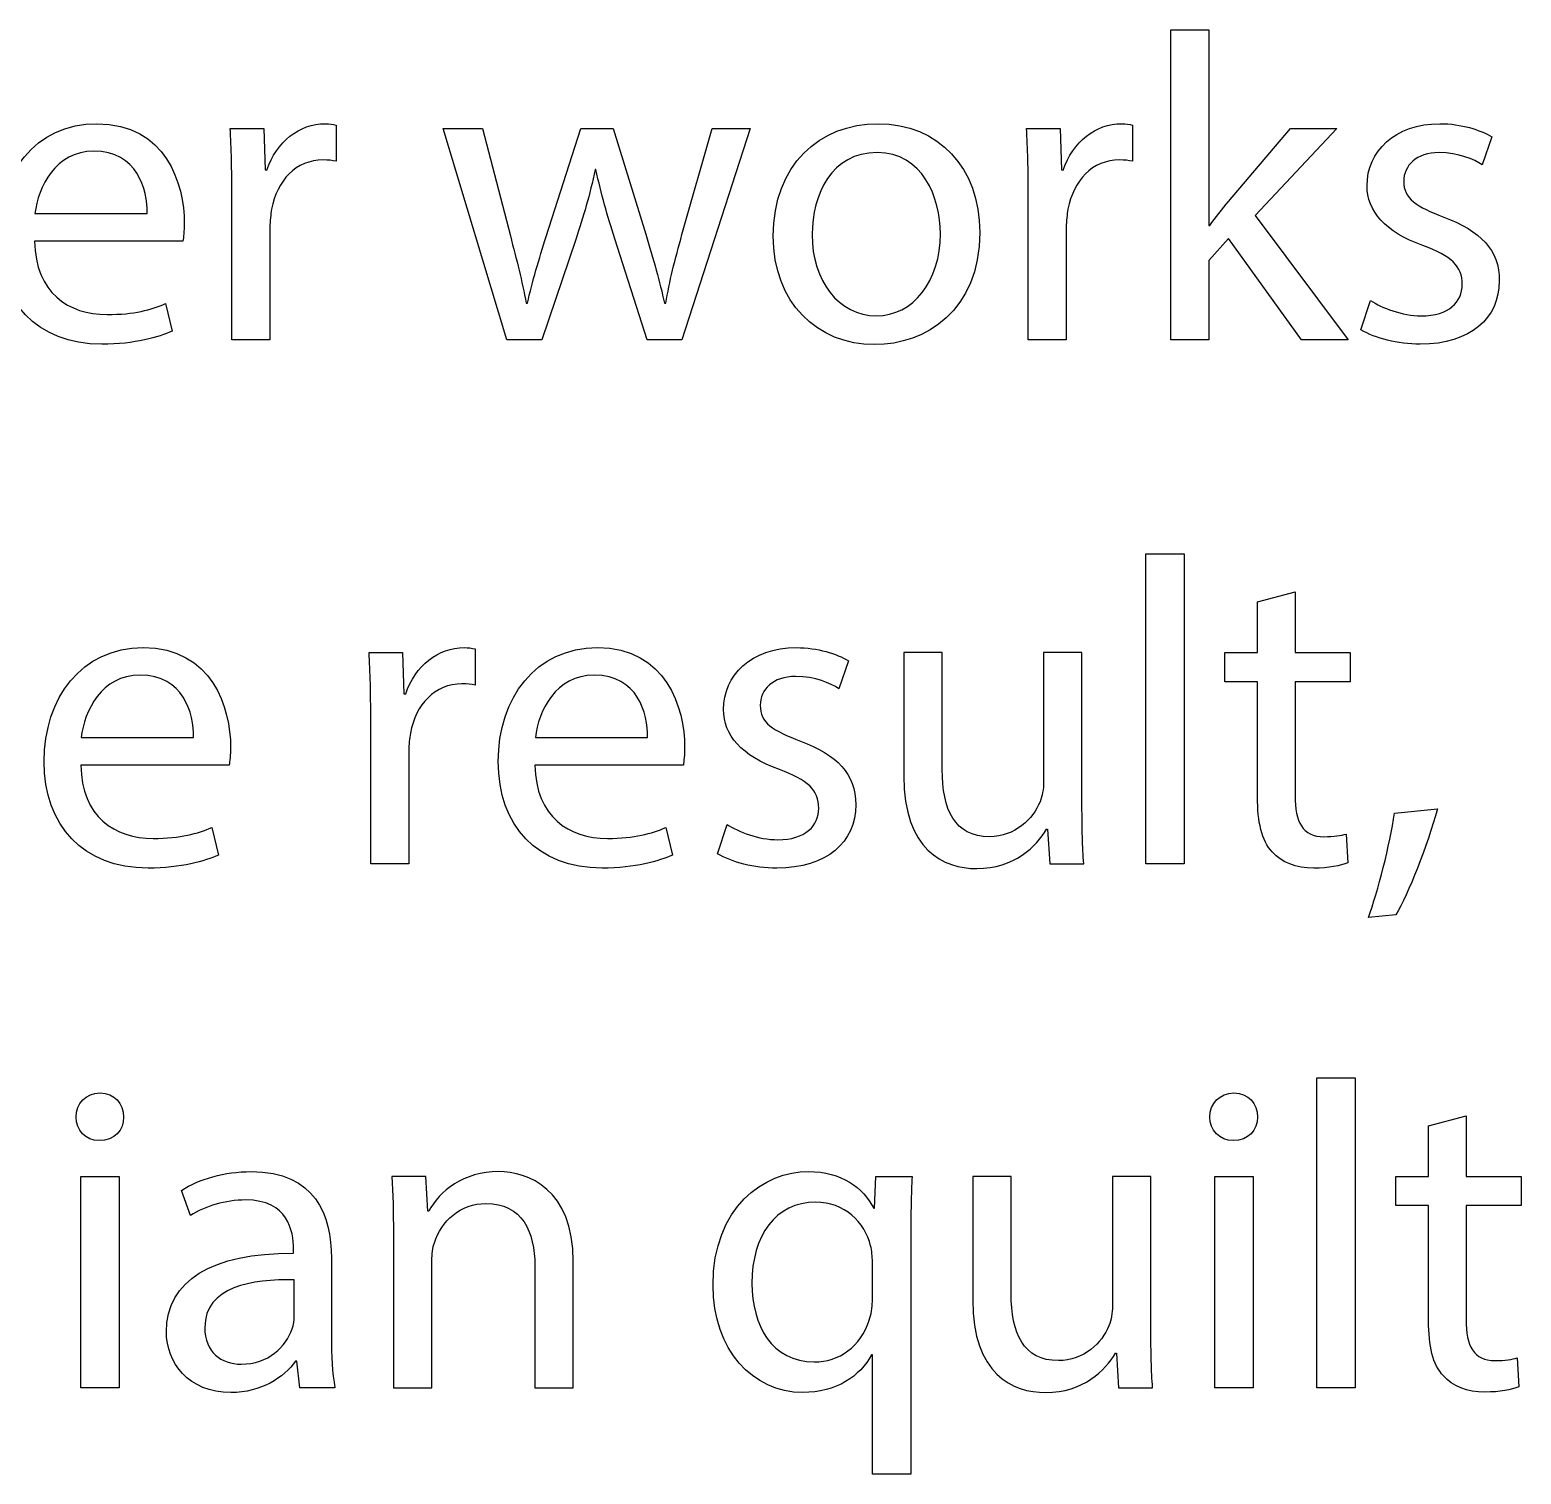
# Model space of a CAD drawing. Header units: millimetres. Extents: x -104 to 108, y -148 to 121.
# Drawn here: x 53.93 to 62.37, y 109.77 to 117.94 of the extents above; entities that cross this region are included whole.
import ezdxf

# ---------------------------------------------------------------- set-up
doc = ezdxf.new("R2010")
doc.units = ezdxf.units.MM
doc.header["$MEASUREMENT"] = 0
doc.layers.add('Capa 1', color=7, linetype='Continuous')

msp = doc.modelspace()

# ---------------------------------------------------------------- linework, layer by layer
at = {"layer": 'Capa 1', "color": 252}
for points, knots in [([(60.6028, 117.9437), (60.6028, 117.9437), (60.3879, 117.9437), (60.3879, 117.9437), (60.3879, 117.9437), (60.3879, 117.9437), (60.3879, 116.1903), (60.3879, 116.1903), (60.3879, 116.1903), (60.3879, 116.1903), (60.6028, 116.1903), (60.6028, 116.1903), (60.6028, 116.1903), (60.6028, 116.1903), (60.6028, 116.6398), (60.6028, 116.6398), (60.6028, 116.6398), (60.6028, 116.6398), (60.7139, 116.7634), (60.7139, 116.7634), (60.7139, 116.7634), (60.7139, 116.7634), (61.1263, 116.1903), (61.1263, 116.1903), (61.1263, 116.1903), (61.1263, 116.1903), (61.3905, 116.1903), (61.3905, 116.1903), (61.3905, 116.1903), (61.3905, 116.1903), (60.8646, 116.8942), (60.8646, 116.8942), (60.8646, 116.8942), (60.8646, 116.8942), (61.3263, 117.3857), (61.3263, 117.3857), (61.3263, 117.3857), (61.3263, 117.3857), (61.0646, 117.3857), (61.0646, 117.3857), (61.0646, 117.3857), (61.0646, 117.3857), (60.7139, 116.9732), (60.7139, 116.9732), (60.7139, 116.9732), (60.6793, 116.9313), (60.6373, 116.8793), (60.6077, 116.8373), (60.6077, 116.8373), (60.6077, 116.8373), (60.6028, 116.8374), (60.6028, 116.8374), (60.6028, 116.8374), (60.6028, 116.8374), (60.6028, 117.9437), (60.6028, 117.9437)], [0, 0, 0, 0, 0.066667, 0.066667, 0.066667, 0.066667, 0.133333, 0.133333, 0.133333, 0.133333, 0.2, 0.2, 0.2, 0.2, 0.266667, 0.266667, 0.266667, 0.266667, 0.333333, 0.333333, 0.333333, 0.333333, 0.4, 0.4, 0.4, 0.4, 0.466667, 0.466667, 0.466667, 0.466667, 0.533333, 0.533333, 0.533333, 0.533333, 0.6, 0.6, 0.6, 0.6, 0.666667, 0.666667, 0.666667, 0.666667, 0.733333, 0.733333, 0.733333, 0.733333, 0.8, 0.8, 0.8, 0.8, 0.866667, 0.866667, 0.866667, 0.866667, 1, 1, 1, 1]), ([(54.7995, 116.7485), (54.802, 116.7707), (54.8069, 116.8052), (54.8069, 116.8496), (54.8069, 116.8496), (54.8069, 117.0696), (54.7032, 117.4127), (54.313, 117.4127), (54.313, 117.4127), (53.9649, 117.4127), (53.7524, 117.1287), (53.7524, 116.7682), (53.7524, 116.7682), (53.7525, 116.4078), (53.9722, 116.1656), (54.3402, 116.1656), (54.3402, 116.1656), (54.5303, 116.1657), (54.6612, 116.2051), (54.7377, 116.2397), (54.7377, 116.2397), (54.7377, 116.2397), (54.7008, 116.3953), (54.7008, 116.3953), (54.7008, 116.3953), (54.6192, 116.3608), (54.5254, 116.3335), (54.3698, 116.3335), (54.3698, 116.3335), (54.1525, 116.3336), (53.9648, 116.4545), (53.9599, 116.7484), (53.9599, 116.7484), (53.9599, 116.7484), (54.7995, 116.7485), (54.7995, 116.7485)], [0, 0, 0, 0, 0.1, 0.1, 0.1, 0.1, 0.2, 0.2, 0.2, 0.2, 0.3, 0.3, 0.3, 0.3, 0.4, 0.4, 0.4, 0.4, 0.5, 0.5, 0.5, 0.5, 0.6, 0.6, 0.6, 0.6, 0.7, 0.7, 0.7, 0.7, 0.8, 0.8, 0.8, 0.8, 1, 1, 1, 1]), ([(55.076, 116.1903), (55.076, 116.1903), (55.2909, 116.1903), (55.2909, 116.1903), (55.2909, 116.1903), (55.2909, 116.1903), (55.2909, 116.8275), (55.2909, 116.8275), (55.2909, 116.8275), (55.2909, 116.8646), (55.2958, 116.899), (55.3007, 116.9287), (55.3007, 116.9287), (55.3304, 117.0918), (55.439, 117.2077), (55.5921, 117.2077), (55.5921, 117.2077), (55.6218, 117.2079), (55.644, 117.2052), (55.6662, 117.2003), (55.6662, 117.2003), (55.6662, 117.2003), (55.6663, 117.4053), (55.6663, 117.4053), (55.6663, 117.4053), (55.6465, 117.4103), (55.6292, 117.4127), (55.6045, 117.4127), (55.6045, 117.4127), (55.4588, 117.4127), (55.3279, 117.3114), (55.2736, 117.1509), (55.2736, 117.1509), (55.2736, 117.1509), (55.2638, 117.151), (55.2638, 117.151), (55.2638, 117.151), (55.2638, 117.151), (55.2563, 117.3857), (55.2563, 117.3857), (55.2563, 117.3857), (55.2563, 117.3857), (55.0662, 117.3857), (55.0662, 117.3857), (55.0662, 117.3857), (55.0736, 117.2746), (55.076, 117.1534), (55.076, 117.0126), (55.076, 117.0126), (55.076, 117.0126), (55.076, 116.1903), (55.076, 116.1903)], [0, 0, 0, 0, 0.071429, 0.071429, 0.071429, 0.071429, 0.142857, 0.142857, 0.142857, 0.142857, 0.214286, 0.214286, 0.214286, 0.214286, 0.285714, 0.285714, 0.285714, 0.285714, 0.357143, 0.357143, 0.357143, 0.357143, 0.428571, 0.428571, 0.428571, 0.428571, 0.5, 0.5, 0.5, 0.5, 0.571429, 0.571429, 0.571429, 0.571429, 0.642857, 0.642857, 0.642857, 0.642857, 0.714286, 0.714286, 0.714286, 0.714286, 0.785714, 0.785714, 0.785714, 0.785714, 0.857143, 0.857143, 0.857143, 0.857143, 1, 1, 1, 1]), ([(56.2711, 117.3857), (56.2711, 117.3857), (56.6317, 116.1903), (56.6317, 116.1903), (56.6317, 116.1903), (56.6317, 116.1903), (56.8292, 116.1903), (56.8292, 116.1903), (56.8292, 116.1903), (56.8292, 116.1903), (57.0219, 116.7584), (57.0219, 116.7584), (57.0219, 116.7584), (57.0639, 116.8868), (57.1008, 117.0102), (57.1305, 117.1534), (57.1305, 117.1534), (57.1305, 117.1534), (57.1355, 117.1535), (57.1355, 117.1535), (57.1355, 117.1535), (57.1651, 117.0126), (57.1996, 116.8941), (57.2416, 116.7607), (57.2416, 116.7607), (57.2416, 116.7607), (57.4244, 116.1903), (57.4244, 116.1903), (57.4244, 116.1903), (57.4244, 116.1903), (57.622, 116.1903), (57.622, 116.1903), (57.622, 116.1903), (57.622, 116.1903), (58.0072, 117.3857), (58.0072, 117.3857), (58.0072, 117.3857), (58.0072, 117.3857), (57.7923, 117.3857), (57.7923, 117.3857), (57.7923, 117.3857), (57.7923, 117.3857), (57.622, 116.7856), (57.622, 116.7856), (57.622, 116.7856), (57.5824, 116.6447), (57.5503, 116.5188), (57.5305, 116.3978), (57.5305, 116.3978), (57.5305, 116.3978), (57.5232, 116.3979), (57.5232, 116.3979), (57.5232, 116.3979), (57.496, 116.5189), (57.4614, 116.6447), (57.4169, 116.7879), (57.4169, 116.7879), (57.4169, 116.7879), (57.2318, 117.3857), (57.2318, 117.3857), (57.2318, 117.3857), (57.2318, 117.3857), (57.049, 117.3857), (57.049, 117.3857), (57.049, 117.3857), (57.049, 117.3857), (56.8539, 116.7757), (56.8539, 116.7757), (56.8539, 116.7757), (56.8144, 116.6473), (56.7749, 116.5188), (56.7477, 116.3978), (56.7477, 116.3978), (56.7477, 116.3978), (56.7403, 116.3979), (56.7403, 116.3979), (56.7403, 116.3979), (56.7181, 116.5213), (56.686, 116.6447), (56.6514, 116.778), (56.6514, 116.778), (56.6514, 116.778), (56.4934, 117.3857), (56.4934, 117.3857), (56.4934, 117.3857), (56.4934, 117.3857), (56.2711, 117.3857), (56.2711, 117.3857)], [0, 0, 0, 0, 0.043478, 0.043478, 0.043478, 0.043478, 0.086957, 0.086957, 0.086957, 0.086957, 0.130435, 0.130435, 0.130435, 0.130435, 0.173913, 0.173913, 0.173913, 0.173913, 0.217391, 0.217391, 0.217391, 0.217391, 0.26087, 0.26087, 0.26087, 0.26087, 0.304348, 0.304348, 0.304348, 0.304348, 0.347826, 0.347826, 0.347826, 0.347826, 0.391304, 0.391304, 0.391304, 0.391304, 0.434783, 0.434783, 0.434783, 0.434783, 0.478261, 0.478261, 0.478261, 0.478261, 0.521739, 0.521739, 0.521739, 0.521739, 0.565217, 0.565217, 0.565217, 0.565217, 0.608696, 0.608696, 0.608696, 0.608696, 0.652174, 0.652174, 0.652174, 0.652174, 0.695652, 0.695652, 0.695652, 0.695652, 0.73913, 0.73913, 0.73913, 0.73913, 0.782609, 0.782609, 0.782609, 0.782609, 0.826087, 0.826087, 0.826087, 0.826087, 0.869565, 0.869565, 0.869565, 0.869565, 0.913043, 0.913043, 0.913043, 0.913043, 1, 1, 1, 1]), ([(58.731, 117.4127), (58.4, 117.4127), (58.1382, 117.1781), (58.1382, 116.778), (58.1382, 116.778), (58.1382, 116.4003), (58.3876, 116.1632), (58.7111, 116.1632), (58.7111, 116.1632), (59, 116.1633), (59.3062, 116.3558), (59.3062, 116.7978), (59.3062, 116.7978), (59.3063, 117.1635), (59.0741, 117.4127), (58.7309, 117.4127), (58.7309, 117.4127), (58.7309, 117.4127), (58.731, 117.4127), (58.731, 117.4127)], [0, 0, 0, 0, 0.166667, 0.166667, 0.166667, 0.166667, 0.333333, 0.333333, 0.333333, 0.333333, 0.5, 0.5, 0.5, 0.5, 0.666667, 0.666667, 0.666667, 0.666667, 1, 1, 1, 1]), ([(59.5804, 116.1903), (59.5804, 116.1903), (59.7953, 116.1903), (59.7953, 116.1903), (59.7953, 116.1903), (59.7953, 116.1903), (59.7953, 116.8275), (59.7953, 116.8275), (59.7953, 116.8275), (59.7953, 116.8646), (59.8001, 116.899), (59.8051, 116.9287), (59.8051, 116.9287), (59.8348, 117.0918), (59.9434, 117.2077), (60.0965, 117.2077), (60.0965, 117.2077), (60.1262, 117.2079), (60.1483, 117.2052), (60.1706, 117.2003), (60.1706, 117.2003), (60.1706, 117.2003), (60.1706, 117.4053), (60.1706, 117.4053), (60.1706, 117.4053), (60.1509, 117.4103), (60.1335, 117.4127), (60.1088, 117.4127), (60.1088, 117.4127), (59.9631, 117.4127), (59.8322, 117.3114), (59.7779, 117.1509), (59.7779, 117.1509), (59.7779, 117.1509), (59.7681, 117.151), (59.7681, 117.151), (59.7681, 117.151), (59.7681, 117.151), (59.7606, 117.3857), (59.7606, 117.3857), (59.7606, 117.3857), (59.7606, 117.3857), (59.5705, 117.3857), (59.5705, 117.3857), (59.5705, 117.3857), (59.5779, 117.2746), (59.5804, 117.1534), (59.5804, 117.0126), (59.5804, 117.0126), (59.5804, 117.0126), (59.5804, 116.1903), (59.5804, 116.1903)], [0, 0, 0, 0, 0.071429, 0.071429, 0.071429, 0.071429, 0.142857, 0.142857, 0.142857, 0.142857, 0.214286, 0.214286, 0.214286, 0.214286, 0.285714, 0.285714, 0.285714, 0.285714, 0.357143, 0.357143, 0.357143, 0.357143, 0.428571, 0.428571, 0.428571, 0.428571, 0.5, 0.5, 0.5, 0.5, 0.571429, 0.571429, 0.571429, 0.571429, 0.642857, 0.642857, 0.642857, 0.642857, 0.714286, 0.714286, 0.714286, 0.714286, 0.785714, 0.785714, 0.785714, 0.785714, 0.857143, 0.857143, 0.857143, 0.857143, 1, 1, 1, 1]), ([(61.4622, 116.2473), (61.5462, 116.1979), (61.6672, 116.1656), (61.7981, 116.1656), (61.7981, 116.1656), (62.0821, 116.1657), (62.245, 116.3138), (62.245, 116.5237), (62.245, 116.5237), (62.2451, 116.7015), (62.1388, 116.8052), (61.9314, 116.8842), (61.9314, 116.8842), (61.7759, 116.9436), (61.7042, 116.9879), (61.7042, 117.0867), (61.7042, 117.0867), (61.7042, 117.1758), (61.7758, 117.2497), (61.9042, 117.2497), (61.9042, 117.2497), (62.0154, 117.2498), (62.1018, 117.2102), (62.1487, 117.1806), (62.1487, 117.1806), (62.1487, 117.1806), (62.2031, 117.3387), (62.2031, 117.3387), (62.2031, 117.3387), (62.1364, 117.3782), (62.0302, 117.4127), (61.9092, 117.4127), (61.9092, 117.4127), (61.6524, 117.4127), (61.4968, 117.2546), (61.4968, 117.062), (61.4968, 117.062), (61.4969, 116.919), (61.598, 116.8003), (61.8129, 116.7237), (61.8129, 116.7237), (61.9734, 116.6646), (62.0351, 116.6077), (62.0351, 116.5039), (62.0351, 116.5039), (62.0351, 116.4052), (61.961, 116.3261), (61.803, 116.3261), (61.803, 116.3261), (61.6944, 116.3262), (61.5807, 116.3706), (61.5165, 116.4126), (61.5165, 116.4126), (61.5165, 116.4126), (61.4622, 116.2473), (61.4622, 116.2473)], [0, 0, 0, 0, 0.066667, 0.066667, 0.066667, 0.066667, 0.133333, 0.133333, 0.133333, 0.133333, 0.2, 0.2, 0.2, 0.2, 0.266667, 0.266667, 0.266667, 0.266667, 0.333333, 0.333333, 0.333333, 0.333333, 0.4, 0.4, 0.4, 0.4, 0.466667, 0.466667, 0.466667, 0.466667, 0.533333, 0.533333, 0.533333, 0.533333, 0.6, 0.6, 0.6, 0.6, 0.666667, 0.666667, 0.666667, 0.666667, 0.733333, 0.733333, 0.733333, 0.733333, 0.8, 0.8, 0.8, 0.8, 0.866667, 0.866667, 0.866667, 0.866667, 1, 1, 1, 1]), ([(53.9624, 116.9041), (53.9797, 117.0547), (54.0759, 117.2571), (54.2957, 117.2571), (54.2957, 117.2571), (54.5402, 117.2571), (54.5994, 117.0423), (54.597, 116.904), (54.597, 116.904), (54.597, 116.904), (53.9624, 116.9041), (53.9624, 116.9041)], [0, 0, 0, 0, 0.25, 0.25, 0.25, 0.25, 0.5, 0.5, 0.5, 0.5, 1, 1, 1, 1]), ([(58.726, 117.2498), (58.9828, 117.2498), (59.084, 116.9929), (59.084, 116.7904), (59.084, 116.7904), (59.0841, 116.5213), (58.9284, 116.3261), (58.721, 116.3261), (58.721, 116.3261), (58.5087, 116.3262), (58.358, 116.5237), (58.358, 116.7855), (58.358, 116.7855), (58.358, 117.0126), (58.4691, 117.2497), (58.7259, 117.2497), (58.7259, 117.2497), (58.7259, 117.2497), (58.726, 117.2498), (58.726, 117.2498)], [0, 0, 0, 0, 0.166667, 0.166667, 0.166667, 0.166667, 0.333333, 0.333333, 0.333333, 0.333333, 0.5, 0.5, 0.5, 0.5, 0.666667, 0.666667, 0.666667, 0.666667, 1, 1, 1, 1]), ([(60.2448, 113.227), (60.2448, 113.227), (60.4622, 113.227), (60.4622, 113.227), (60.4622, 113.227), (60.4622, 113.227), (60.4622, 114.9804), (60.4622, 114.9804), (60.4622, 114.9804), (60.4622, 114.9804), (60.2448, 114.9804), (60.2448, 114.9804), (60.2448, 114.9804), (60.2448, 114.9804), (60.2448, 113.227), (60.2448, 113.227)], [0, 0, 0, 0, 0.2, 0.2, 0.2, 0.2, 0.4, 0.4, 0.4, 0.4, 0.6, 0.6, 0.6, 0.6, 1, 1, 1, 1]), ([(60.8772, 114.7088), (60.8772, 114.7088), (60.8772, 114.4224), (60.8772, 114.4224), (60.8772, 114.4224), (60.8772, 114.4224), (60.6919, 114.4224), (60.6919, 114.4224), (60.6919, 114.4224), (60.6919, 114.4224), (60.6919, 114.2569), (60.6919, 114.2569), (60.6919, 114.2569), (60.6919, 114.2569), (60.8772, 114.2569), (60.8772, 114.2569), (60.8772, 114.2569), (60.8772, 114.2569), (60.8772, 113.6049), (60.8772, 113.6049), (60.8772, 113.6049), (60.8772, 113.4642), (60.8993, 113.3579), (60.9611, 113.2937), (60.9611, 113.2937), (61.013, 113.2346), (61.0944, 113.2023), (61.1957, 113.2023), (61.1957, 113.2023), (61.2797, 113.2024), (61.3463, 113.2147), (61.3883, 113.232), (61.3883, 113.232), (61.3883, 113.232), (61.3785, 113.3951), (61.3785, 113.3951), (61.3785, 113.3951), (61.3513, 113.3876), (61.3093, 113.3801), (61.2525, 113.3801), (61.2525, 113.3801), (61.1315, 113.3802), (61.0895, 113.4641), (61.0895, 113.6123), (61.0895, 113.6123), (61.0895, 113.6123), (61.0896, 114.2569), (61.0896, 114.2569), (61.0896, 114.2569), (61.0896, 114.2569), (61.4007, 114.2569), (61.4007, 114.2569), (61.4007, 114.2569), (61.4007, 114.2569), (61.4007, 114.4224), (61.4007, 114.4224), (61.4007, 114.4224), (61.4007, 114.4224), (61.0896, 114.4224), (61.0896, 114.4224), (61.0896, 114.4224), (61.0896, 114.4224), (61.0896, 114.7655), (61.0896, 114.7655), (61.0896, 114.7655), (61.0896, 114.7655), (60.8772, 114.7088), (60.8772, 114.7088)], [0, 0, 0, 0, 0.055556, 0.055556, 0.055556, 0.055556, 0.111111, 0.111111, 0.111111, 0.111111, 0.166667, 0.166667, 0.166667, 0.166667, 0.222222, 0.222222, 0.222222, 0.222222, 0.277778, 0.277778, 0.277778, 0.277778, 0.333333, 0.333333, 0.333333, 0.333333, 0.388889, 0.388889, 0.388889, 0.388889, 0.444444, 0.444444, 0.444444, 0.444444, 0.5, 0.5, 0.5, 0.5, 0.555556, 0.555556, 0.555556, 0.555556, 0.611111, 0.611111, 0.611111, 0.611111, 0.666667, 0.666667, 0.666667, 0.666667, 0.722222, 0.722222, 0.722222, 0.722222, 0.777778, 0.777778, 0.777778, 0.777778, 0.833333, 0.833333, 0.833333, 0.833333, 0.888889, 0.888889, 0.888889, 0.888889, 1, 1, 1, 1]), ([(55.0612, 113.7853), (55.0637, 113.8075), (55.0686, 113.8419), (55.0686, 113.8864), (55.0686, 113.8864), (55.0687, 114.1063), (54.9649, 114.4494), (54.5747, 114.4494), (54.5747, 114.4494), (54.2266, 114.4494), (54.0142, 114.1654), (54.0142, 113.8049), (54.0142, 113.8049), (54.0142, 113.4445), (54.2339, 113.2023), (54.6019, 113.2023), (54.6019, 113.2023), (54.7921, 113.2024), (54.9229, 113.2419), (54.9995, 113.2764), (54.9995, 113.2764), (54.9995, 113.2764), (54.9625, 113.432), (54.9625, 113.432), (54.9625, 113.432), (54.881, 113.3975), (54.7871, 113.3703), (54.6315, 113.3703), (54.6315, 113.3703), (54.4142, 113.3703), (54.2265, 113.4913), (54.2216, 113.7852), (54.2216, 113.7852), (54.2216, 113.7852), (55.0612, 113.7853), (55.0612, 113.7853)], [0, 0, 0, 0, 0.1, 0.1, 0.1, 0.1, 0.2, 0.2, 0.2, 0.2, 0.3, 0.3, 0.3, 0.3, 0.4, 0.4, 0.4, 0.4, 0.5, 0.5, 0.5, 0.5, 0.6, 0.6, 0.6, 0.6, 0.7, 0.7, 0.7, 0.7, 0.8, 0.8, 0.8, 0.8, 1, 1, 1, 1]), ([(55.8615, 113.227), (55.8615, 113.227), (56.0765, 113.227), (56.0765, 113.227), (56.0765, 113.227), (56.0765, 113.227), (56.0765, 113.8642), (56.0765, 113.8642), (56.0765, 113.8642), (56.0765, 113.9013), (56.0813, 113.9358), (56.0863, 113.9654), (56.0863, 113.9654), (56.1159, 114.1286), (56.2245, 114.2445), (56.3776, 114.2445), (56.3776, 114.2445), (56.4073, 114.2446), (56.4295, 114.242), (56.4517, 114.237), (56.4517, 114.237), (56.4517, 114.237), (56.4518, 114.4421), (56.4518, 114.4421), (56.4518, 114.4421), (56.4321, 114.447), (56.4147, 114.4494), (56.39, 114.4494), (56.39, 114.4494), (56.2443, 114.4494), (56.1134, 114.3482), (56.0591, 114.1877), (56.0591, 114.1877), (56.0591, 114.1877), (56.0493, 114.1877), (56.0493, 114.1877), (56.0493, 114.1877), (56.0493, 114.1877), (56.0418, 114.4224), (56.0418, 114.4224), (56.0418, 114.4224), (56.0418, 114.4224), (55.8517, 114.4224), (55.8517, 114.4224), (55.8517, 114.4224), (55.8591, 114.3113), (55.8615, 114.1901), (55.8615, 114.0494), (55.8615, 114.0494), (55.8615, 114.0494), (55.8615, 113.227), (55.8615, 113.227)], [0, 0, 0, 0, 0.071429, 0.071429, 0.071429, 0.071429, 0.142857, 0.142857, 0.142857, 0.142857, 0.214286, 0.214286, 0.214286, 0.214286, 0.285714, 0.285714, 0.285714, 0.285714, 0.357143, 0.357143, 0.357143, 0.357143, 0.428571, 0.428571, 0.428571, 0.428571, 0.5, 0.5, 0.5, 0.5, 0.571429, 0.571429, 0.571429, 0.571429, 0.642857, 0.642857, 0.642857, 0.642857, 0.714286, 0.714286, 0.714286, 0.714286, 0.785714, 0.785714, 0.785714, 0.785714, 0.857143, 0.857143, 0.857143, 0.857143, 1, 1, 1, 1]), ([(57.6297, 113.7853), (57.6322, 113.8075), (57.6371, 113.8419), (57.6371, 113.8864), (57.6371, 113.8864), (57.6372, 114.1063), (57.5334, 114.4494), (57.1432, 114.4494), (57.1432, 114.4494), (56.7951, 114.4494), (56.5826, 114.1654), (56.5826, 113.8049), (56.5826, 113.8049), (56.5827, 113.4445), (56.8024, 113.2023), (57.1704, 113.2023), (57.1704, 113.2023), (57.3605, 113.2024), (57.4914, 113.2419), (57.568, 113.2764), (57.568, 113.2764), (57.568, 113.2764), (57.531, 113.432), (57.531, 113.432), (57.531, 113.432), (57.4494, 113.3975), (57.3556, 113.3703), (57.2, 113.3703), (57.2, 113.3703), (56.9827, 113.3703), (56.795, 113.4913), (56.7901, 113.7852), (56.7901, 113.7852), (56.7901, 113.7852), (57.6297, 113.7853), (57.6297, 113.7853)], [0, 0, 0, 0, 0.1, 0.1, 0.1, 0.1, 0.2, 0.2, 0.2, 0.2, 0.3, 0.3, 0.3, 0.3, 0.4, 0.4, 0.4, 0.4, 0.5, 0.5, 0.5, 0.5, 0.6, 0.6, 0.6, 0.6, 0.7, 0.7, 0.7, 0.7, 0.8, 0.8, 0.8, 0.8, 1, 1, 1, 1]), ([(57.8223, 113.284), (57.9062, 113.2346), (58.0272, 113.2023), (58.1581, 113.2023), (58.1581, 113.2023), (58.4421, 113.2024), (58.6051, 113.3505), (58.6051, 113.5604), (58.6051, 113.5604), (58.6051, 113.7382), (58.4989, 113.8419), (58.2915, 113.921), (58.2915, 113.921), (58.1359, 113.9803), (58.0643, 114.0247), (58.0643, 114.1235), (58.0643, 114.1235), (58.0643, 114.2125), (58.1359, 114.2864), (58.2643, 114.2864), (58.2643, 114.2864), (58.3755, 114.2865), (58.4619, 114.2469), (58.5088, 114.2173), (58.5088, 114.2173), (58.5088, 114.2173), (58.5632, 114.3754), (58.5632, 114.3754), (58.5632, 114.3754), (58.4965, 114.4149), (58.3902, 114.4494), (58.2692, 114.4494), (58.2692, 114.4494), (58.0125, 114.4494), (57.8568, 114.2914), (57.8568, 114.0988), (57.8568, 114.0988), (57.8569, 113.9557), (57.9581, 113.837), (58.1729, 113.7604), (58.1729, 113.7604), (58.3335, 113.7013), (58.3952, 113.6444), (58.3952, 113.5407), (58.3952, 113.5407), (58.3952, 113.442), (58.3211, 113.3629), (58.1631, 113.3629), (58.1631, 113.3629), (58.0545, 113.363), (57.9408, 113.4073), (57.8766, 113.4493), (57.8766, 113.4493), (57.8766, 113.4493), (57.8223, 113.284), (57.8223, 113.284)], [0, 0, 0, 0, 0.066667, 0.066667, 0.066667, 0.066667, 0.133333, 0.133333, 0.133333, 0.133333, 0.2, 0.2, 0.2, 0.2, 0.266667, 0.266667, 0.266667, 0.266667, 0.333333, 0.333333, 0.333333, 0.333333, 0.4, 0.4, 0.4, 0.4, 0.466667, 0.466667, 0.466667, 0.466667, 0.533333, 0.533333, 0.533333, 0.533333, 0.6, 0.6, 0.6, 0.6, 0.666667, 0.666667, 0.666667, 0.666667, 0.733333, 0.733333, 0.733333, 0.733333, 0.8, 0.8, 0.8, 0.8, 0.866667, 0.866667, 0.866667, 0.866667, 1, 1, 1, 1]), ([(59.8845, 114.4224), (59.8845, 114.4224), (59.8845, 113.553), (59.8845, 113.553), (59.8845, 113.553), (59.8845, 113.4296), (59.8869, 113.3209), (59.8944, 113.227), (59.8944, 113.227), (59.8944, 113.227), (59.7018, 113.227), (59.7018, 113.227), (59.7018, 113.227), (59.7018, 113.227), (59.6894, 113.4223), (59.6894, 113.4223), (59.6894, 113.4223), (59.6894, 113.4223), (59.6844, 113.4221), (59.6844, 113.4221), (59.6844, 113.4221), (59.6276, 113.3258), (59.5018, 113.2001), (59.2893, 113.1999), (59.2893, 113.1999), (59.1016, 113.1999), (58.877, 113.3036), (58.877, 113.7235), (58.877, 113.7235), (58.877, 113.7235), (58.877, 114.4224), (58.877, 114.4224), (58.877, 114.4224), (58.877, 114.4224), (59.0943, 114.4224), (59.0943, 114.4224), (59.0943, 114.4224), (59.0943, 114.4224), (59.0942, 113.7604), (59.0942, 113.7604), (59.0942, 113.7604), (59.0942, 113.5333), (59.1634, 113.3802), (59.3609, 113.3801), (59.3609, 113.3801), (59.5066, 113.3801), (59.6079, 113.4814), (59.6474, 113.5777), (59.6474, 113.5777), (59.6597, 113.6098), (59.6672, 113.6493), (59.6672, 113.689), (59.6672, 113.689), (59.6672, 113.689), (59.6672, 114.4224), (59.6672, 114.4224), (59.6672, 114.4224), (59.6672, 114.4224), (59.8845, 114.4224), (59.8845, 114.4224)], [0, 0, 0, 0, 0.125, 0.125, 0.125, 0.125, 0.1875, 0.1875, 0.1875, 0.1875, 0.25, 0.25, 0.25, 0.25, 0.3125, 0.3125, 0.3125, 0.3125, 0.375, 0.375, 0.375, 0.375, 0.4375, 0.4375, 0.4375, 0.4375, 0.5, 0.5, 0.5, 0.5, 0.5625, 0.5625, 0.5625, 0.5625, 0.625, 0.625, 0.625, 0.625, 0.6875, 0.6875, 0.6875, 0.6875, 0.75, 0.75, 0.75, 0.75, 0.8125, 0.8125, 0.8125, 0.8125, 0.875, 0.875, 0.875, 0.875, 0.9375, 0.9375, 0.9375, 0.9375, 1, 1, 1, 1]), ([(54.2241, 113.9408), (54.2414, 114.0914), (54.3377, 114.2938), (54.5575, 114.2938), (54.5575, 114.2938), (54.802, 114.2938), (54.8612, 114.079), (54.8587, 113.9407), (54.8587, 113.9407), (54.8587, 113.9407), (54.2241, 113.9408), (54.2241, 113.9408)], [0, 0, 0, 0, 0.25, 0.25, 0.25, 0.25, 0.5, 0.5, 0.5, 0.5, 1, 1, 1, 1]), ([(56.7926, 113.9408), (56.8099, 114.0914), (56.9061, 114.2938), (57.1259, 114.2938), (57.1259, 114.2938), (57.3705, 114.2938), (57.4297, 114.079), (57.4272, 113.9407), (57.4272, 113.9407), (57.4272, 113.9407), (56.7926, 113.9408), (56.7926, 113.9408)], [0, 0, 0, 0, 0.25, 0.25, 0.25, 0.25, 0.5, 0.5, 0.5, 0.5, 1, 1, 1, 1]), ([(61.6599, 112.9381), (61.729, 113.0542), (61.8376, 113.3283), (61.8944, 113.5382), (61.8944, 113.5382), (61.8944, 113.5382), (61.6524, 113.5136), (61.6524, 113.5136), (61.6524, 113.5136), (61.6253, 113.3334), (61.5586, 113.069), (61.5042, 112.9233), (61.5042, 112.9233), (61.5042, 112.9233), (61.6599, 112.9381), (61.6599, 112.9381)], [0, 0, 0, 0, 0.2, 0.2, 0.2, 0.2, 0.4, 0.4, 0.4, 0.4, 0.6, 0.6, 0.6, 0.6, 1, 1, 1, 1]), ([(61.2127, 110.2636), (61.2127, 110.2636), (61.4301, 110.2636), (61.4301, 110.2636), (61.4301, 110.2636), (61.4301, 110.2636), (61.4301, 112.017), (61.4301, 112.017), (61.4301, 112.017), (61.4301, 112.017), (61.2127, 112.017), (61.2127, 112.017), (61.2127, 112.017), (61.2127, 112.017), (61.2127, 110.2636), (61.2127, 110.2636)], [0, 0, 0, 0, 0.2, 0.2, 0.2, 0.2, 0.4, 0.4, 0.4, 0.4, 0.6, 0.6, 0.6, 0.6, 1, 1, 1, 1]), ([(54.3303, 111.9305), (54.2513, 111.9305), (54.1945, 111.8712), (54.1945, 111.7946), (54.1945, 111.7946), (54.1946, 111.7207), (54.2488, 111.6613), (54.3254, 111.6613), (54.3254, 111.6613), (54.4119, 111.6614), (54.4661, 111.7206), (54.4637, 111.7946), (54.4637, 111.7946), (54.4637, 111.8713), (54.4118, 111.9305), (54.3303, 111.9305)], [0, 0, 0, 0, 0.2, 0.2, 0.2, 0.2, 0.4, 0.4, 0.4, 0.4, 0.6, 0.6, 0.6, 0.6, 1, 1, 1, 1]), ([(60.7436, 111.9305), (60.6646, 111.9305), (60.6078, 111.8712), (60.6078, 111.7946), (60.6078, 111.7946), (60.6079, 111.7207), (60.6621, 111.6613), (60.7387, 111.6613), (60.7387, 111.6613), (60.8252, 111.6614), (60.8794, 111.7206), (60.877, 111.7946), (60.877, 111.7946), (60.877, 111.8713), (60.8251, 111.9305), (60.7436, 111.9305)], [0, 0, 0, 0, 0.2, 0.2, 0.2, 0.2, 0.4, 0.4, 0.4, 0.4, 0.6, 0.6, 0.6, 0.6, 1, 1, 1, 1]), ([(61.845, 111.7453), (61.845, 111.7453), (61.845, 111.459), (61.845, 111.459), (61.845, 111.459), (61.845, 111.459), (61.6598, 111.459), (61.6598, 111.459), (61.6598, 111.459), (61.6598, 111.459), (61.6598, 111.2935), (61.6598, 111.2935), (61.6598, 111.2935), (61.6598, 111.2935), (61.845, 111.2935), (61.845, 111.2935), (61.845, 111.2935), (61.845, 111.2935), (61.845, 110.6414), (61.845, 110.6414), (61.845, 110.6414), (61.845, 110.5007), (61.8672, 110.3945), (61.929, 110.3303), (61.929, 110.3303), (61.9809, 110.2711), (62.0623, 110.2389), (62.1636, 110.2389), (62.1636, 110.2389), (62.2476, 110.239), (62.3142, 110.2512), (62.3562, 110.2685), (62.3562, 110.2685), (62.3562, 110.2685), (62.3464, 110.4317), (62.3464, 110.4317), (62.3464, 110.4317), (62.3192, 110.4241), (62.2772, 110.4167), (62.2204, 110.4167), (62.2204, 110.4167), (62.0994, 110.4168), (62.0574, 110.5006), (62.0574, 110.6488), (62.0574, 110.6488), (62.0574, 110.6488), (62.0575, 111.2935), (62.0575, 111.2935), (62.0575, 111.2935), (62.0575, 111.2935), (62.3686, 111.2935), (62.3686, 111.2935), (62.3686, 111.2935), (62.3686, 111.2935), (62.3686, 111.459), (62.3686, 111.459), (62.3686, 111.459), (62.3686, 111.459), (62.0575, 111.459), (62.0575, 111.459), (62.0575, 111.459), (62.0575, 111.459), (62.0575, 111.8021), (62.0575, 111.8021), (62.0575, 111.8021), (62.0575, 111.8021), (61.845, 111.7453), (61.845, 111.7453)], [0, 0, 0, 0, 0.055556, 0.055556, 0.055556, 0.055556, 0.111111, 0.111111, 0.111111, 0.111111, 0.166667, 0.166667, 0.166667, 0.166667, 0.222222, 0.222222, 0.222222, 0.222222, 0.277778, 0.277778, 0.277778, 0.277778, 0.333333, 0.333333, 0.333333, 0.333333, 0.388889, 0.388889, 0.388889, 0.388889, 0.444444, 0.444444, 0.444444, 0.444444, 0.5, 0.5, 0.5, 0.5, 0.555556, 0.555556, 0.555556, 0.555556, 0.611111, 0.611111, 0.611111, 0.611111, 0.666667, 0.666667, 0.666667, 0.666667, 0.722222, 0.722222, 0.722222, 0.722222, 0.777778, 0.777778, 0.777778, 0.777778, 0.833333, 0.833333, 0.833333, 0.833333, 0.888889, 0.888889, 0.888889, 0.888889, 1, 1, 1, 1]), ([(54.439, 110.2636), (54.439, 110.2636), (54.439, 111.459), (54.439, 111.459), (54.439, 111.459), (54.439, 111.459), (54.2217, 111.459), (54.2217, 111.459), (54.2217, 111.459), (54.2217, 111.459), (54.2217, 110.2636), (54.2217, 110.2636), (54.2217, 110.2636), (54.2217, 110.2636), (54.439, 110.2636), (54.439, 110.2636)], [0, 0, 0, 0, 0.2, 0.2, 0.2, 0.2, 0.4, 0.4, 0.4, 0.4, 0.6, 0.6, 0.6, 0.6, 1, 1, 1, 1]), ([(55.6588, 110.2636), (55.644, 110.3451), (55.639, 110.4463), (55.639, 110.55), (55.639, 110.55), (55.639, 110.55), (55.6391, 110.997), (55.6391, 110.997), (55.6391, 110.997), (55.6391, 111.2367), (55.5501, 111.486), (55.1846, 111.486), (55.1846, 111.486), (55.0341, 111.486), (54.8908, 111.444), (54.792, 111.3798), (54.792, 111.3798), (54.792, 111.3798), (54.8414, 111.2367), (54.8414, 111.2367), (54.8414, 111.2367), (54.9254, 111.2909), (55.0414, 111.3254), (55.1525, 111.3254), (55.1525, 111.3254), (55.397, 111.3256), (55.4242, 111.1476), (55.4242, 111.0489), (55.4242, 111.0489), (55.4242, 111.0489), (55.4242, 111.0242), (55.4242, 111.0242), (55.4242, 111.0242), (54.9624, 111.0268), (54.7056, 110.8686), (54.7056, 110.5797), (54.7056, 110.5797), (54.7056, 110.4069), (54.829, 110.2364), (55.071, 110.2364), (55.071, 110.2364), (55.2414, 110.2366), (55.3698, 110.3204), (55.4365, 110.4142), (55.4365, 110.4142), (55.4365, 110.4142), (55.4439, 110.4144), (55.4439, 110.4144), (55.4439, 110.4144), (55.4439, 110.4144), (55.4613, 110.2636), (55.4613, 110.2636), (55.4613, 110.2636), (55.4613, 110.2636), (55.6588, 110.2636), (55.6588, 110.2636)], [0, 0, 0, 0, 0.066667, 0.066667, 0.066667, 0.066667, 0.133333, 0.133333, 0.133333, 0.133333, 0.2, 0.2, 0.2, 0.2, 0.266667, 0.266667, 0.266667, 0.266667, 0.333333, 0.333333, 0.333333, 0.333333, 0.4, 0.4, 0.4, 0.4, 0.466667, 0.466667, 0.466667, 0.466667, 0.533333, 0.533333, 0.533333, 0.533333, 0.6, 0.6, 0.6, 0.6, 0.666667, 0.666667, 0.666667, 0.666667, 0.733333, 0.733333, 0.733333, 0.733333, 0.8, 0.8, 0.8, 0.8, 0.866667, 0.866667, 0.866667, 0.866667, 1, 1, 1, 1]), ([(55.9897, 110.2636), (55.9897, 110.2636), (55.9897, 111.1353), (55.9897, 111.1353), (55.9897, 111.1353), (55.9897, 111.2588), (55.9873, 111.3601), (55.9799, 111.459), (55.9799, 111.459), (55.9799, 111.459), (56.1725, 111.459), (56.1725, 111.459), (56.1725, 111.459), (56.1725, 111.459), (56.1849, 111.2613), (56.1849, 111.2613), (56.1849, 111.2613), (56.1849, 111.2613), (56.1897, 111.2612), (56.1897, 111.2612), (56.1897, 111.2612), (56.249, 111.3748), (56.3873, 111.486), (56.5849, 111.486), (56.5849, 111.486), (56.7503, 111.486), (57.0072, 111.3873), (57.0072, 110.9774), (57.0072, 110.9774), (57.0072, 110.9774), (57.0072, 110.2636), (57.0072, 110.2636), (57.0072, 110.2636), (57.0072, 110.2636), (56.7898, 110.2636), (56.7898, 110.2636), (56.7898, 110.2636), (56.7898, 110.2636), (56.7898, 110.9526), (56.7898, 110.9526), (56.7898, 110.9526), (56.7898, 111.1452), (56.7183, 111.3058), (56.5133, 111.3057), (56.5133, 111.3057), (56.37, 111.3057), (56.2589, 111.2046), (56.2219, 111.0834), (56.2219, 111.0834), (56.212, 111.0563), (56.2071, 111.0192), (56.2071, 110.9823), (56.2071, 110.9823), (56.2071, 110.9823), (56.2071, 110.2636), (56.2071, 110.2636), (56.2071, 110.2636), (56.2071, 110.2636), (55.9897, 110.2636), (55.9897, 110.2636)], [0, 0, 0, 0, 0.125, 0.125, 0.125, 0.125, 0.1875, 0.1875, 0.1875, 0.1875, 0.25, 0.25, 0.25, 0.25, 0.3125, 0.3125, 0.3125, 0.3125, 0.375, 0.375, 0.375, 0.375, 0.4375, 0.4375, 0.4375, 0.4375, 0.5, 0.5, 0.5, 0.5, 0.5625, 0.5625, 0.5625, 0.5625, 0.625, 0.625, 0.625, 0.625, 0.6875, 0.6875, 0.6875, 0.6875, 0.75, 0.75, 0.75, 0.75, 0.8125, 0.8125, 0.8125, 0.8125, 0.875, 0.875, 0.875, 0.875, 0.9375, 0.9375, 0.9375, 0.9375, 1, 1, 1, 1]), ([(58.6989, 109.7746), (58.6989, 109.7746), (58.9162, 109.7746), (58.9162, 109.7746), (58.9162, 109.7746), (58.9162, 109.7746), (58.9162, 111.1304), (58.9162, 111.1304), (58.9162, 111.1304), (58.9162, 111.254), (58.9186, 111.3575), (58.9235, 111.4588), (58.9235, 111.4588), (58.9235, 111.4588), (58.7186, 111.459), (58.7186, 111.459), (58.7186, 111.459), (58.7186, 111.459), (58.7112, 111.2786), (58.7112, 111.2786), (58.7112, 111.2786), (58.7112, 111.2786), (58.7062, 111.2786), (58.7062, 111.2786), (58.7062, 111.2786), (58.647, 111.3947), (58.5235, 111.486), (58.3383, 111.486), (58.3383, 111.486), (58.0864, 111.486), (57.7975, 111.2884), (57.7975, 110.8414), (57.7975, 110.8414), (57.7975, 110.4785), (58.0247, 110.2364), (58.3037, 110.2364), (58.3037, 110.2364), (58.4964, 110.2366), (58.6297, 110.3303), (58.6939, 110.4488), (58.6939, 110.4488), (58.6939, 110.4488), (58.6989, 110.4489), (58.6989, 110.4489), (58.6989, 110.4489), (58.6989, 110.4489), (58.6989, 109.7746), (58.6989, 109.7746)], [0, 0, 0, 0, 0.076923, 0.076923, 0.076923, 0.076923, 0.153846, 0.153846, 0.153846, 0.153846, 0.230769, 0.230769, 0.230769, 0.230769, 0.307692, 0.307692, 0.307692, 0.307692, 0.384615, 0.384615, 0.384615, 0.384615, 0.461538, 0.461538, 0.461538, 0.461538, 0.538462, 0.538462, 0.538462, 0.538462, 0.615385, 0.615385, 0.615385, 0.615385, 0.692308, 0.692308, 0.692308, 0.692308, 0.769231, 0.769231, 0.769231, 0.769231, 0.846154, 0.846154, 0.846154, 0.846154, 1, 1, 1, 1]), ([(60.2742, 111.459), (60.2742, 111.459), (60.2742, 110.5895), (60.2742, 110.5895), (60.2742, 110.5895), (60.2742, 110.4661), (60.2767, 110.3574), (60.2841, 110.2636), (60.2841, 110.2636), (60.2841, 110.2636), (60.0915, 110.2636), (60.0915, 110.2636), (60.0915, 110.2636), (60.0915, 110.2636), (60.0791, 110.4588), (60.0791, 110.4588), (60.0791, 110.4588), (60.0791, 110.4588), (60.0742, 110.4587), (60.0742, 110.4587), (60.0742, 110.4587), (60.0174, 110.3624), (59.8915, 110.2366), (59.679, 110.2364), (59.679, 110.2364), (59.4914, 110.2364), (59.2667, 110.3402), (59.2667, 110.7601), (59.2667, 110.7601), (59.2667, 110.7601), (59.2667, 111.459), (59.2667, 111.459), (59.2667, 111.459), (59.2667, 111.459), (59.484, 111.459), (59.484, 111.459), (59.484, 111.459), (59.484, 111.459), (59.484, 110.797), (59.484, 110.797), (59.484, 110.797), (59.484, 110.5698), (59.5532, 110.4168), (59.7507, 110.4167), (59.7507, 110.4167), (59.8964, 110.4167), (59.9977, 110.518), (60.0371, 110.6142), (60.0371, 110.6142), (60.0495, 110.6463), (60.0569, 110.6859), (60.0569, 110.7255), (60.0569, 110.7255), (60.0569, 110.7255), (60.0569, 111.459), (60.0569, 111.459), (60.0569, 111.459), (60.0569, 111.459), (60.2742, 111.459), (60.2742, 111.459)], [0, 0, 0, 0, 0.125, 0.125, 0.125, 0.125, 0.1875, 0.1875, 0.1875, 0.1875, 0.25, 0.25, 0.25, 0.25, 0.3125, 0.3125, 0.3125, 0.3125, 0.375, 0.375, 0.375, 0.375, 0.4375, 0.4375, 0.4375, 0.4375, 0.5, 0.5, 0.5, 0.5, 0.5625, 0.5625, 0.5625, 0.5625, 0.625, 0.625, 0.625, 0.625, 0.6875, 0.6875, 0.6875, 0.6875, 0.75, 0.75, 0.75, 0.75, 0.8125, 0.8125, 0.8125, 0.8125, 0.875, 0.875, 0.875, 0.875, 0.9375, 0.9375, 0.9375, 0.9375, 1, 1, 1, 1]), ([(60.8523, 110.2636), (60.8523, 110.2636), (60.8523, 111.459), (60.8523, 111.459), (60.8523, 111.459), (60.8523, 111.459), (60.635, 111.459), (60.635, 111.459), (60.635, 111.459), (60.635, 111.459), (60.635, 110.2636), (60.635, 110.2636), (60.635, 110.2636), (60.635, 110.2636), (60.8523, 110.2636), (60.8523, 110.2636)], [0, 0, 0, 0, 0.2, 0.2, 0.2, 0.2, 0.4, 0.4, 0.4, 0.4, 0.6, 0.6, 0.6, 0.6, 1, 1, 1, 1]), ([(58.6989, 110.7502), (58.6989, 110.718), (58.6914, 110.676), (58.6815, 110.6463), (58.6815, 110.6463), (58.6322, 110.4958), (58.5111, 110.4093), (58.3704, 110.4093), (58.3704, 110.4093), (58.1309, 110.4094), (58.0173, 110.6167), (58.0173, 110.8538), (58.0173, 110.8538), (58.0173, 111.123), (58.1531, 111.3131), (58.3778, 111.3131), (58.3778, 111.3131), (58.5408, 111.3131), (58.6568, 111.1995), (58.6889, 111.0662), (58.6889, 111.0662), (58.6964, 111.0391), (58.6988, 111.0044), (58.6988, 110.9748), (58.6988, 110.9748), (58.6988, 110.9748), (58.6989, 110.7502), (58.6989, 110.7502)], [0, 0, 0, 0, 0.125, 0.125, 0.125, 0.125, 0.25, 0.25, 0.25, 0.25, 0.375, 0.375, 0.375, 0.375, 0.5, 0.5, 0.5, 0.5, 0.625, 0.625, 0.625, 0.625, 0.75, 0.75, 0.75, 0.75, 1, 1, 1, 1]), ([(55.4292, 110.6662), (55.4292, 110.644), (55.4242, 110.6192), (55.4168, 110.597), (55.4168, 110.597), (55.3822, 110.4958), (55.2834, 110.3969), (55.1278, 110.3969), (55.1278, 110.3969), (55.0168, 110.3969), (54.9229, 110.4636), (54.9229, 110.6044), (54.9229, 110.6044), (54.9229, 110.8367), (55.192, 110.8785), (55.4291, 110.8735), (55.4291, 110.8735), (55.4291, 110.8735), (55.4292, 110.6662), (55.4292, 110.6662)], [0, 0, 0, 0, 0.166667, 0.166667, 0.166667, 0.166667, 0.333333, 0.333333, 0.333333, 0.333333, 0.5, 0.5, 0.5, 0.5, 0.666667, 0.666667, 0.666667, 0.666667, 1, 1, 1, 1])]:
    msp.add_open_spline(points, degree=3, knots=knots, dxfattribs=at)

doc.saveas('drawing.dxf')
